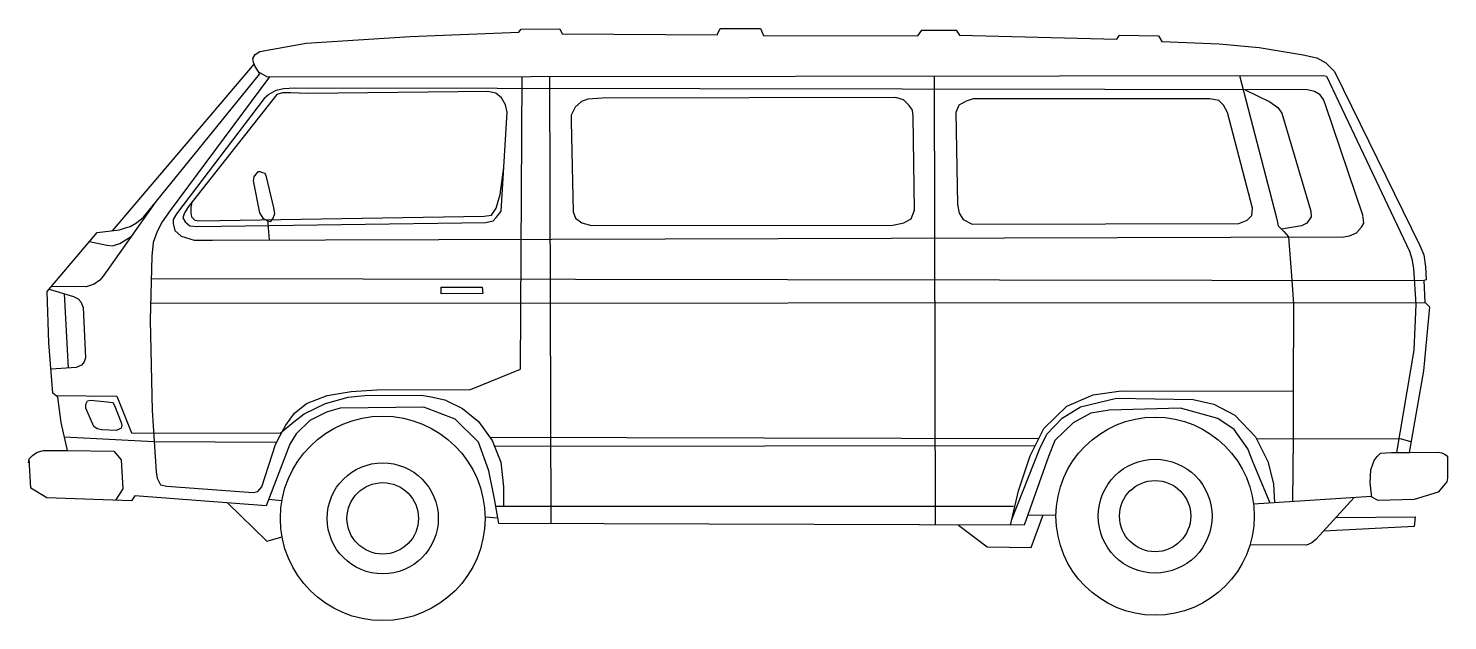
# Model space of a CAD drawing. Extents: x 0 to 460, y 0 to 193.
import ezdxf

# ---------------------------------------------------------------- set-up
doc = ezdxf.new("R2010")
doc.units = 0
doc.header["$MEASUREMENT"] = 0
doc.layers.get('0').update_dxf_attribs({"linetype": 'CONTINUOUS'})

msp = doc.modelspace()

# ---------------------------------------------------------------- linework, layer by layer
at = {"color": 0, "linetype": 'ByBlock'}
for p, q in [((89.8, 187.75), (123.52, 189.92)), ((123.52, 189.92), (158.83, 191.33)), ((158.83, 191.33), (159.63, 192.37)), ((159.63, 192.37), (172.09, 192.4)), ((172.09, 192.4), (172.86, 190.86)), ((172.86, 190.86), (223.21, 190.47)), ((223.21, 190.47), (224.24, 192.55)), ((224.24, 192.55), (237.24, 192.59)), ((237.24, 192.59), (238.28, 190.25)), ((238.28, 190.25), (288.4, 190.15)), ((288.4, 190.15), (289.67, 191.97)), ((289.67, 191.97), (300.85, 192)), ((300.85, 192), (301.9, 190.43)), ((301.9, 190.43), (353.02, 189.03)), ((353.02, 189.03), (353.82, 190.34)), ((353.82, 190.34), (366.52, 190.11)), ((366.52, 190.11), (367.56, 188.3)), ((73.19, 184.08), (74.73, 185.12)), ((74.73, 185.12), (89.8, 187.75)), ((367.56, 188.3), (386.25, 187.56)), ((386.25, 187.56), (399.25, 186.32)), ((399.25, 186.32), (413.53, 184.02)), ((72.85, 181.04), (26.83, 126.84)), ((72.42, 182.77), (73.19, 184.08)), ((72.67, 181.47), (72.42, 182.77)), ((73.2, 180.19), (72.67, 181.47)), ((74.75, 177.85), (73.2, 180.19)), ((413.53, 184.02), (417.95, 182.99)), ((417.95, 182.99), (420.81, 181.42)), ((420.81, 181.42), (423.66, 178.58)), ((37, 131.28), (74.75, 177.85)), ((77.87, 176.82), (45.57, 133.38)), ((74.32, 178.5), (77.1, 176.82)), ((77.1, 176.82), (420.05, 177.27)), ((159.41, 81.79), (159.91, 176.93)), ((168.75, 176.94), (169.16, 31.6)), ((293.63, 177.1), (294.04, 31.2)), ((392.78, 177.23), (404.87, 131.03)), ((420.05, 177.27), (421.09, 177.03)), ((421.09, 177.03), (447.98, 120.24)), ((423.66, 178.58), (451.36, 122.08)), ((80.23, 171.1), (51.53, 134.68)), ((77.65, 171.1), (76.08, 169.82)), ((79.96, 172.41), (77.65, 171.1)), ((82.57, 172.95), (79.96, 172.41)), ((82.04, 171.64), (80.23, 171.1)), ((84.65, 171.65), (82.04, 171.64)), ((85.95, 173.2), (82.57, 172.95)), ((90.35, 171.4), (84.65, 171.65)), ((414.87, 172.6), (85.95, 173.2)), ((148.76, 172.1), (90.35, 171.4)), ((151.38, 171.57), (148.76, 172.1)), ((153.19, 170.04), (151.38, 171.57)), ((394.61, 172.63), (402.69, 168.67)), ((417.21, 172.07), (414.87, 172.6)), ((419.03, 171.04), (417.21, 172.07)), ((420.07, 169.5), (419.03, 171.04)), ((76.08, 169.82), (47.65, 132.35)), ((154.5, 167.7), (153.19, 170.04)), ((155.01, 165.35), (154.5, 167.7)), ((177.08, 166.99), (175.79, 164.38)), ((179.16, 168.81), (177.08, 166.99)), ((181.23, 169.58), (179.16, 168.81)), ((185.89, 169.86), (181.23, 169.58)), ((281.19, 170.14), (185.89, 169.86)), ((283.77, 169.37), (281.19, 170.14)), ((285.58, 167.54), (283.77, 169.37)), ((286.63, 166), (285.58, 167.54)), ((286.9, 163.92), (286.63, 166)), ((301.69, 167.58), (300.66, 165.27)), ((304.03, 168.9), (301.69, 167.58)), ((306.35, 169.67), (304.03, 168.9)), ((383.19, 169.66), (306.35, 169.67)), ((386.07, 169.13), (383.19, 169.66)), ((387.62, 167.59), (386.07, 169.13)), ((388.93, 165.25), (387.62, 167.59)), ((402.69, 168.67), (405.27, 166.84)), ((405.27, 166.84), (406.58, 165.04)), ((420.85, 167.42), (420.07, 169.5)), ((432.91, 131.88), (420.85, 167.42)), ((153.03, 133.16), (155.01, 165.35)), ((175.79, 164.38), (175.79, 162.3)), ((175.79, 162.3), (176.41, 132.96)), ((287.25, 133.54), (286.9, 163.92)), ((300.66, 165.27), (301.25, 135.39)), ((397.06, 134.12), (388.93, 165.25)), ((406.58, 165.04), (416.02, 133.14)), ((72.77, 144.35), (72.54, 143.04)), ((72.54, 143.04), (74.64, 132.67)), ((73.3, 145.12), (72.77, 144.35)), ((74.07, 145.93), (73.3, 145.12)), ((74.84, 145.93), (74.07, 145.93)), ((75.65, 145.66), (74.84, 145.93)), ((76.42, 145.4), (75.65, 145.66)), ((76.93, 144.36), (76.42, 145.4)), ((79.3, 134.25), (76.93, 144.36)), ((152.75, 138.62), (153.91, 147.42)), ((151.48, 134.19), (152.75, 138.62)), ((40.78, 135.95), (23.82, 112.02)), ((51.53, 134.68), (50.23, 132.6)), ((52.69, 136.15), (52.3, 134.44)), ((52.3, 134.44), (52.3, 132.6)), ((79.57, 132.44), (79.3, 134.25)), ((149.92, 131.84), (151.48, 134.19)), ((301.25, 135.39), (301.79, 132.54)), ((396.8, 131.78), (397.06, 134.12)), ((32.59, 128.15), (34.66, 129.44)), ((34.66, 129.44), (37, 131.28)), ((42.97, 129.73), (41.43, 126.61)), ((45.57, 133.38), (42.97, 129.73)), ((47.65, 132.35), (46.61, 130.51)), ((46.61, 130.51), (46.62, 129.23)), ((46.62, 129.23), (47.13, 126.89)), ((50.23, 132.6), (49.73, 131.05)), ((49.73, 131.05), (50.5, 129.75)), ((50.5, 129.75), (52.05, 128.45)), ((52.3, 132.6), (52.57, 131.33)), ((52.57, 131.33), (53.62, 130.29)), ((53.62, 130.29), (55.16, 130.03)), ((54.39, 128.22), (148.12, 129.52)), ((55.16, 130.03), (147.58, 131.6)), ((74.64, 132.67), (75.69, 130.86)), ((75.69, 130.86), (77.23, 130.09)), ((77.23, 130.4), (77.79, 123.86)), ((77.23, 130.09), (78.27, 129.83)), ((78.27, 129.83), (79.04, 130.87)), ((79.04, 130.87), (79.57, 132.44)), ((147.58, 131.6), (149.92, 131.84)), ((148.12, 129.52), (150.46, 130.03)), ((150.46, 130.03), (151.49, 131.08)), ((151.49, 131.08), (153.03, 133.16)), ((176.41, 132.96), (177.19, 130.88)), ((177.19, 130.88), (179.27, 129.35)), ((179.27, 129.35), (182.39, 128.58)), ((280.27, 128.6), (283.88, 129.38)), ((283.88, 129.38), (286.22, 130.69)), ((286.22, 130.69), (287.25, 133.54)), ((301.79, 132.54), (303.11, 130.47)), ((303.11, 130.47), (305.96, 128.94)), ((305.96, 128.94), (392.65, 129.19)), ((392.65, 129.19), (395.26, 130.23)), ((395.26, 130.23), (396.8, 131.78)), ((404.87, 131.03), (405.38, 128.42)), ((414.73, 129.25), (412.92, 128.44)), ((416.03, 131.33), (414.73, 129.25)), ((416.02, 133.14), (416.03, 131.33)), ((432.38, 127.99), (433.15, 129.3)), ((433.15, 129.3), (432.91, 131.88)), ((5.65, 107.04), (21.94, 126.28)), ((21.94, 126.28), (29.21, 127.11)), ((29.21, 127.11), (30.78, 127.61)), ((29.22, 122.69), (32.96, 124.91)), ((30.78, 127.61), (32.59, 128.15)), ((41.43, 126.61), (40.14, 122.98)), ((47.13, 126.89), (49.21, 125.09)), ((49.21, 125.09), (53.37, 123.79)), ((52.05, 128.45), (54.39, 128.22)), ((59.33, 123.81), (426.7, 124.86)), ((182.39, 128.58), (280.27, 128.6)), ((405.38, 128.42), (407.2, 126.62)), ((412.92, 128.44), (406.42, 127.39)), ((407.2, 126.62), (408.77, 124.81)), ((408.77, 124.81), (409.85, 110.78)), ((426.7, 124.86), (428.5, 125.13)), ((428.5, 125.13), (430.84, 126.18)), ((430.84, 126.18), (432.38, 127.99)), ((19.42, 123.31), (25.07, 122.14)), ((25.07, 122.14), (26.91, 121.91)), ((26.91, 121.91), (29.22, 122.69)), ((40.14, 122.98), (39.62, 118.56)), ((53.37, 123.79), (59.33, 123.81)), ((447.98, 120.24), (448.76, 117.66)), ((451.36, 122.08), (452.67, 118.97)), ((39.62, 118.56), (39.17, 97.79)), ((448.76, 117.66), (449.3, 114.54)), ((452.67, 118.97), (453.19, 115.06)), ((22.79, 110.71), (20.95, 109.43)), ((23.82, 112.02), (22.79, 110.71)), ((39.46, 111.3), (452.7, 110.67)), ((409.85, 110.78), (410.38, 103.01)), ((449.3, 114.54), (450.11, 102.86)), ((453.47, 110.91), (452.7, 110.67)), ((452.7, 110.67), (452.95, 103.63)), ((453.19, 115.06), (453.47, 110.91)), ((6.23, 90.43), (5.65, 107.04)), ((6.31, 107.82), (14.23, 105.49)), ((18.37, 108.62), (7.03, 108.67)), ((11.22, 106.38), (12.5, 82.22)), ((20.95, 109.43), (18.37, 108.62)), ((133.64, 108.45), (146.87, 108.48)), ((133.64, 106.37), (133.64, 108.45)), ((147.14, 106.41), (133.64, 106.37)), ((146.87, 108.48), (147.14, 106.41)), ((14.23, 105.49), (15.77, 104.73)), ((15.77, 104.73), (16.58, 103.69)), ((16.58, 103.69), (17.35, 101.88)), ((17.35, 101.88), (18.17, 85.54)), ((39.29, 103.25), (453.09, 103.5)), ((410.38, 103.01), (410.22, 74.7)), ((450.11, 102.86), (449.38, 88.05)), ((454.53, 102.1), (452.51, 81.32)), ((452.95, 103.63), (454.53, 102.1)), ((39.17, 97.79), (39.76, 68.45)), ((7.55, 74.08), (6.23, 90.43)), ((449.38, 88.05), (443.75, 54.8)), ((16.87, 83.19), (15.06, 82.41)), ((17.67, 84.23), (16.87, 83.19)), ((18.17, 85.54), (17.67, 84.23)), ((15.06, 82.41), (6.93, 81.81)), ((143.08, 75.24), (159.41, 81.79)), ((452.51, 81.32), (447.9, 54.81)), ((9.13, 72.78), (7.55, 74.08)), ((96.62, 73.3), (104.39, 74.6)), ((104.39, 74.6), (112.7, 75.16)), ((112.7, 75.16), (143.08, 75.24)), ((345.31, 73.48), (354.39, 74.81)), ((354.39, 74.81), (410.22, 74.7)), ((410.22, 74.7), (410.27, 59.39)), ((8.49, 73.31), (28.32, 73.1)), ((10.19, 64.48), (9.13, 72.78)), ((18.21, 70.46), (18.74, 71.5)), ((18.22, 69.16), (18.21, 70.46)), ((20.85, 63.2), (18.22, 69.16)), ((18.74, 71.5), (19.78, 71.77)), ((19.78, 71.77), (25.21, 71.26)), ((25.21, 71.26), (27.05, 71.02)), ((27.05, 71.02), (27.56, 69.99)), ((27.56, 69.99), (29.65, 64.53)), ((28.32, 73.1), (33.05, 61.16)), ((85.99, 67.54), (89.86, 70.67)), ((89.1, 67.29), (96.1, 70.69)), ((89.86, 70.67), (96.62, 73.3)), ((96.1, 70.69), (103.36, 72.79)), ((100.79, 69.16), (96.37, 67.84)), ((128.02, 69.47), (100.79, 69.16)), ((103.36, 72.79), (108.82, 73.34)), ((108.82, 73.34), (127.24, 73.39)), ((127.24, 73.39), (130.36, 72.86)), ((138.18, 65.62), (128.02, 69.47)), ((130.36, 72.86), (134.78, 71.84)), ((134.78, 71.84), (140.49, 69.01)), ((329.26, 62.54), (336.75, 69.83)), ((335.22, 65.91), (341.17, 69.58)), ((336.75, 69.83), (345.31, 73.48)), ((341.17, 69.58), (352.85, 72.46)), ((373.63, 69.14), (350.52, 68.57)), ((352.85, 72.46), (377.77, 72.03)), ((385.83, 65.82), (373.63, 69.14)), ((377.77, 72.03), (384.51, 70.48)), ((384.51, 70.48), (391.29, 66.88)), ((29.65, 64.53), (29.92, 63.5)), ((39.76, 68.45), (41.12, 48.46)), ((81.32, 61.03), (85.73, 64.69)), ((83.15, 63.65), (85.99, 67.54)), ((85.73, 64.69), (89.1, 67.29)), ((90.92, 65.21), (86.51, 60.81)), ((96.37, 67.84), (90.92, 65.21)), ((145.71, 58.1), (138.18, 65.62)), ((140.49, 69.01), (145.69, 64.87)), ((145.69, 64.87), (150.13, 58.65)), ((330.3, 60.71), (335.22, 65.91)), ((344.56, 67.51), (338.84, 64.38)), ((350.52, 68.57), (344.56, 67.51)), ((391.03, 62.19), (385.83, 65.82)), ((391.29, 66.88), (398.04, 59.86)), ((12.29, 55.41), (10.19, 64.48)), ((21.89, 62.44), (20.85, 63.2)), ((23.43, 62.17), (21.89, 62.44)), ((28.12, 61.92), (23.43, 62.17)), ((28.89, 62.19), (28.12, 61.92)), ((29.66, 62.72), (28.89, 62.19)), ((29.92, 63.5), (29.66, 62.72)), ((33.05, 61.16), (81.32, 61.03)), ((79.79, 57.41), (81.32, 60.26)), ((81.32, 60.26), (83.15, 63.65)), ((86.51, 60.81), (84.44, 57.42)), ((324.87, 53.69), (329.26, 62.54)), ((327.97, 56.04), (330.3, 60.71)), ((338.84, 64.38), (332.89, 58.64)), ((395.47, 55.97), (391.03, 62.19)), ((2.42, 54.84), (4.49, 55.38)), ((4.49, 55.38), (12.29, 55.41)), ((11.25, 59.89), (40.32, 58.33)), ((12.29, 55.41), (27.34, 55.18)), ((40.32, 58.33), (80.16, 58.1)), ((75.4, 43.63), (79.79, 57.41)), ((84.44, 57.42), (76.73, 37.4)), ((149.12, 48.77), (145.71, 58.1)), ((149.34, 59.75), (327.66, 59.31)), ((150.13, 58.65), (153, 51.65)), ((326.47, 56.92), (150.91, 56.74)), ((318.8, 32.73), (327.97, 56.04)), ((332.89, 58.64), (330.83, 53.44)), ((397.29, 51.55), (395.47, 55.97)), ((398.04, 59.86), (401.98, 51.83)), ((445.04, 59.23), (398.31, 59.09)), ((410.27, 59.39), (410.05, 38.81)), ((448.49, 58.19), (445.04, 59.23)), ((-0.42, 51.45), (-0.16, 52.76)), ((-0.16, 52.76), (0.88, 53.8)), ((0.37, 43.15), (-0.16, 52.76)), ((0.88, 53.8), (2.42, 54.84)), ((27.34, 55.18), (29.69, 52.34)), ((29.69, 52.34), (30.25, 43)), ((153, 51.65), (153.82, 43.59)), ((321.01, 42.26), (324.87, 53.69)), ((330.83, 53.44), (322.85, 31.11)), ((402.79, 38.34), (397.29, 51.55)), ((401.98, 51.83), (403.81, 44.57)), ((435.46, 49.08), (436.49, 52.2)), ((436.49, 52.2), (437.52, 53.51)), ((437.52, 53.51), (438.56, 54.55)), ((438.56, 54.55), (442.21, 54.8)), ((442.21, 54.8), (448.17, 54.81)), ((447.9, 54.81), (457.25, 54.84)), ((457.25, 54.84), (458.55, 54.61)), ((458.55, 54.61), (459.59, 54.08)), ((459.59, 54.08), (460.37, 53.57)), ((460.37, 53.57), (460.39, 46.54)), ((41.12, 48.46), (41.4, 46.38)), ((41.4, 46.38), (42.44, 44.31)), ((150.95, 39.69), (149.12, 48.77)), ((435.23, 44.93), (435.46, 49.08)), ((460.39, 46.54), (460.15, 45.27)), ((5.57, 40.05), (0.37, 43.15)), ((30.25, 43), (27.89, 39.27)), ((42.44, 44.31), (44.52, 43.81)), ((44.52, 43.81), (72.56, 41.81)), ((72.56, 41.81), (74.1, 42.08)), ((74.1, 42.08), (75.4, 43.63)), ((153.82, 43.59), (153.82, 37.36)), ((318.42, 31.12), (321.01, 42.26)), ((403.81, 44.57), (404.21, 38.43)), ((435.75, 40.24), (435.23, 44.93)), ((457.28, 41.88), (449.52, 39.51)), ((460.15, 45.27), (457.28, 41.88)), ((33.11, 39.09), (5.57, 40.05)), ((34.14, 40.66), (33.11, 39.09)), ((76.73, 37.4), (34.14, 40.66)), ((64.28, 38.36), (77.03, 25.98)), ((77.58, 39.61), (81.9, 39.13)), ((152.28, 31.66), (150.95, 39.69)), ((151.57, 37.36), (319.45, 37.33)), ((435.72, 40.48), (397.37, 37.99)), ((430.09, 40.11), (417.63, 26.45)), ((437.83, 39.21), (435.75, 40.24)), ((449.52, 39.51), (437.83, 39.21)), ((151.99, 33.42), (147.86, 33.72)), ((324.04, 34.43), (333.23, 34.52)), ((325.22, 23.84), (329.07, 34.51)), ((424.19, 33.64), (449.8, 33.81)), ((449.8, 33.81), (449.54, 30.7)), ((322.85, 31.11), (152.28, 31.66)), ((301.55, 31.17), (310.92, 24.07)), ((449.54, 30.7), (420.14, 29.21)), ((77.03, 25.98), (81.94, 27.37)), ((310.92, 24.07), (325.22, 23.84)), ((414.52, 24.6), (396.25, 24.81)), ((416.33, 25.41), (414.52, 24.6)), ((417.63, 26.45), (416.33, 25.41))]:
    msp.add_line(p, q, dxfattribs=at)
for centre, radius in [((114.63, 33.36), 33.23), ((365.42, 34.08), 32.19), ((114.63, 33.36), 18.04), ((365.42, 34.08), 18.49), ((114.63, 33.36), 11.61), ((365.42, 34.08), 11.56)]:
    msp.add_circle(centre, radius, dxfattribs=at)

doc.saveas('drawing.dxf')
